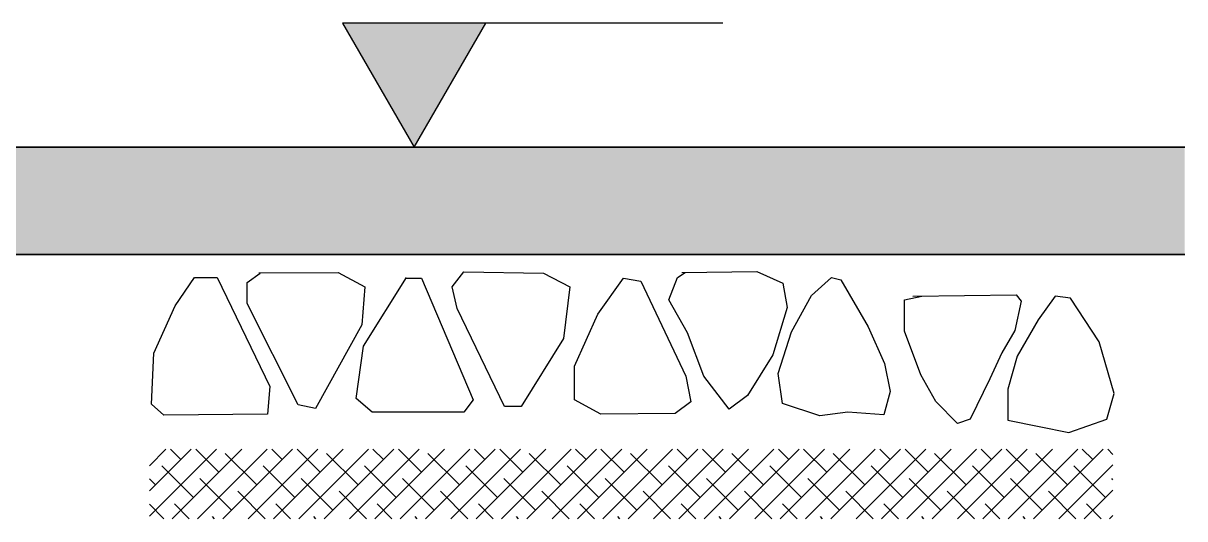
# Model space of a CAD drawing. Header units: inches. Extents: x -7543 to -822, y 102837 to 190349.
# Drawn here: x -827.0408 to -827.00838, y 102836.7875 to 102836.80135 of the extents above; entities that cross this region are included whole.
import ezdxf

# ---------------------------------------------------------------- set-up
doc = ezdxf.new("R2010")
doc.units = ezdxf.units.IN
doc.header["$MEASUREMENT"] = 0
doc.layers.add('DUVAR', color=7, linetype='Continuous', lineweight=35, true_color=0xfc4642)
doc.layers.add('ICOL', color=55, linetype='Continuous', lineweight=25)
doc.layers.add('TARAMA', color=8, linetype='Continuous', lineweight=25)

msp = doc.modelspace()

# ---------------------------------------------------------------- hatches: boundary and pattern name
at = {"layer": 'ICOL'}
msp.add_hatch(color=2, dxfattribs=at).paths.add_polyline_path([(-827.031886, 102836.801349), (-827.027886, 102836.801349), (-827.029886, 102836.797885)])

# ---------------------------------------------------------------- linework, layer by layer
at = {"layer": 'DUVAR'}
for p, q in [((-827.098792, 102836.797885), (-827.008377, 102836.797885)), ((-827.098792, 102836.794885), (-827.008377, 102836.794885))]:
    msp.add_line(p, q, dxfattribs=at)
msp.add_solid([(-827.008377, 102836.794885), (-827.008377, 102836.797885), (-827.098792, 102836.794885), (-827.098792, 102836.797885)], dxfattribs=at)
at = {"layer": 'ICOL', "color": 2}
for p, q in [((-827.031886, 102836.801349), (-827.029886, 102836.797885)), ((-827.021272, 102836.801349), (-827.031886, 102836.801349)), ((-827.029886, 102836.797885), (-827.027886, 102836.801349)), ((-827.028886, 102836.797885), (-827.039886, 102836.797885))]:
    msp.add_line(p, q, dxfattribs=at)
at = {"layer": 'TARAMA'}
for p, q in [((-827.036559, 102836.793453), (-827.036022, 102836.794237)), ((-827.036022, 102836.794237), (-827.035388, 102836.794237)), ((-827.035388, 102836.794237), (-827.033914, 102836.791194)), ((-827.034545, 102836.794099), (-827.034184, 102836.794359)), ((-827.034224, 102836.794369), (-827.032004, 102836.794379)), ((-827.032004, 102836.794379), (-827.031263, 102836.793979)), ((-827.031303, 102836.792319), (-827.030103, 102836.794239)), ((-827.030103, 102836.794219), (-827.029683, 102836.794219)), ((-827.029683, 102836.794219), (-827.028242, 102836.790819)), ((-827.028822, 102836.793979), (-827.028502, 102836.794399)), ((-827.028502, 102836.794399), (-827.026281, 102836.794359)), ((-827.026281, 102836.794359), (-827.025541, 102836.793979)), ((-827.024761, 102836.793219), (-827.02404, 102836.794219)), ((-827.02404, 102836.794219), (-827.02356, 102836.794139)), ((-827.02278, 102836.79362), (-827.02254, 102836.794239)), ((-827.02254, 102836.794239), (-827.02232, 102836.79438)), ((-827.02242, 102836.794379), (-827.020319, 102836.794409)), ((-827.020319, 102836.794409), (-827.019599, 102836.794079)), ((-827.018798, 102836.793739), (-827.018238, 102836.794239)), ((-827.018238, 102836.794239), (-827.017978, 102836.794179)), ((-827.017978, 102836.794179), (-827.017218, 102836.792859)), ((-827.034545, 102836.793519), (-827.034545, 102836.794099)), ((-827.031263, 102836.793979), (-827.031343, 102836.792919)), ((-827.028682, 102836.793379), (-827.028822, 102836.793979)), ((-827.025541, 102836.793979), (-827.025721, 102836.792539)), ((-827.02356, 102836.794139), (-827.0223, 102836.791479)), ((-827.019599, 102836.794079), (-827.019479, 102836.793399)), ((-827.033124, 102836.790679), (-827.034545, 102836.793519)), ((-827.02226, 102836.792699), (-827.02278, 102836.79362)), ((-827.019359, 102836.792719), (-827.018798, 102836.793739)), ((-827.016204, 102836.793619), (-827.01572, 102836.793722)), ((-827.016204, 102836.792739), (-827.016204, 102836.793619)), ((-827.015964, 102836.793719), (-827.013083, 102836.793759)), ((-827.012943, 102836.793579), (-827.013123, 102836.792759)), ((-827.013083, 102836.793759), (-827.012943, 102836.793579)), ((-827.011997, 102836.793715), (-827.012472, 102836.793059)), ((-827.011571, 102836.793659), (-827.011997, 102836.793715)), ((-827.010771, 102836.792439), (-827.011571, 102836.793659)), ((-827.037151, 102836.792131), (-827.036559, 102836.793453)), ((-827.027362, 102836.790639), (-827.028682, 102836.793379)), ((-827.025411, 102836.791759), (-827.024761, 102836.793219)), ((-827.019479, 102836.793399), (-827.019879, 102836.792079)), ((-827.031343, 102836.792919), (-827.032644, 102836.790579)), ((-827.017218, 102836.792859), (-827.016758, 102836.791839)), ((-827.012472, 102836.793059), (-827.013052, 102836.792039)), ((-827.025721, 102836.792539), (-827.026902, 102836.790639)), ((-827.0218, 102836.791479), (-827.02226, 102836.792699)), ((-827.019729, 102836.791559), (-827.019359, 102836.792719)), ((-827.015744, 102836.791519), (-827.016204, 102836.792739)), ((-827.013123, 102836.792759), (-827.013483, 102836.792139)), ((-827.031503, 102836.790859), (-827.031303, 102836.792319)), ((-827.010351, 102836.790999), (-827.010771, 102836.792439)), ((-827.03722, 102836.790699), (-827.037151, 102836.792131)), ((-827.019879, 102836.792079), (-827.020579, 102836.790939)), ((-827.013483, 102836.792139), (-827.013823, 102836.791409)), ((-827.013052, 102836.792039), (-827.013312, 102836.79112)), ((-827.025411, 102836.790819), (-827.025411, 102836.791759)), ((-827.019609, 102836.790719), (-827.019729, 102836.791559)), ((-827.016758, 102836.791839), (-827.016598, 102836.791059)), ((-827.0223, 102836.791479), (-827.02216, 102836.790769)), ((-827.021099, 102836.790559), (-827.0218, 102836.791479)), ((-827.015324, 102836.790779), (-827.015744, 102836.791519)), ((-827.013823, 102836.791409), (-827.014363, 102836.790279)), ((-827.033914, 102836.791194), (-827.033983, 102836.790423)), ((-827.020579, 102836.790939), (-827.021099, 102836.790559)), ((-827.016598, 102836.791059), (-827.016778, 102836.790399)), ((-827.013312, 102836.79112), (-827.013312, 102836.790253)), ((-827.010551, 102836.790279), (-827.010351, 102836.790999)), ((-827.036876, 102836.790396), (-827.03722, 102836.790699)), ((-827.032644, 102836.790579), (-827.033124, 102836.790679)), ((-827.031063, 102836.790479), (-827.031503, 102836.790859)), ((-827.028242, 102836.790819), (-827.028502, 102836.790479)), ((-827.026902, 102836.790639), (-827.027362, 102836.790639)), ((-827.024681, 102836.790419), (-827.025411, 102836.790819)), ((-827.02216, 102836.790769), (-827.0226, 102836.790439)), ((-827.018565, 102836.790379), (-827.019609, 102836.790719)), ((-827.014723, 102836.790159), (-827.015324, 102836.790779)), ((-827.033983, 102836.790423), (-827.036876, 102836.790396)), ((-827.028502, 102836.790479), (-827.031063, 102836.790479)), ((-827.0226, 102836.790439), (-827.024681, 102836.790419)), ((-827.017778, 102836.790479), (-827.018565, 102836.790379)), ((-827.016778, 102836.790399), (-827.017778, 102836.790479)), ((-827.014363, 102836.790279), (-827.014723, 102836.790159)), ((-827.013312, 102836.790253), (-827.012444, 102836.790079)), ((-827.011612, 102836.789912), (-827.010551, 102836.790279)), ((-827.012444, 102836.790079), (-827.011612, 102836.789912)), ((-827.037278, 102836.788981), (-827.03682, 102836.789439)), ((-827.037278, 102836.788274), (-827.036113, 102836.789439)), ((-827.037278, 102836.787567), (-827.035406, 102836.789439)), ((-827.036403, 102836.78915), (-827.036692, 102836.789439)), ((-827.036641, 102836.787497), (-827.034699, 102836.789439)), ((-827.035342, 102836.788796), (-827.035985, 102836.789439)), ((-827.035934, 102836.787497), (-827.033991, 102836.789439)), ((-827.035227, 102836.787497), (-827.033284, 102836.789439)), ((-827.034281, 102836.788443), (-827.035165, 102836.789326)), ((-827.03452, 102836.787497), (-827.032577, 102836.789439)), ((-827.033574, 102836.78915), (-827.033864, 102836.789439)), ((-827.033813, 102836.787497), (-827.03187, 102836.789439)), ((-827.032513, 102836.788796), (-827.033157, 102836.789439)), ((-827.033106, 102836.787497), (-827.031163, 102836.789439)), ((-827.032398, 102836.787497), (-827.030456, 102836.789439)), ((-827.031453, 102836.788443), (-827.032337, 102836.789326)), ((-827.031691, 102836.787497), (-827.029749, 102836.789439)), ((-827.030746, 102836.78915), (-827.031036, 102836.789439)), ((-827.030984, 102836.787497), (-827.029042, 102836.789439)), ((-827.029685, 102836.788796), (-827.030328, 102836.789439)), ((-827.030277, 102836.787497), (-827.028335, 102836.789439)), ((-827.02957, 102836.787497), (-827.027627, 102836.789439)), ((-827.028624, 102836.788443), (-827.029508, 102836.789326)), ((-827.028863, 102836.787497), (-827.02692, 102836.789439)), ((-827.027917, 102836.78915), (-827.028207, 102836.789439)), ((-827.028156, 102836.787497), (-827.026213, 102836.789439)), ((-827.026857, 102836.788796), (-827.0275, 102836.789439)), ((-827.027449, 102836.787497), (-827.025506, 102836.789439)), ((-827.026742, 102836.787497), (-827.024799, 102836.789439)), ((-827.025796, 102836.788443), (-827.02668, 102836.789326)), ((-827.026034, 102836.787497), (-827.024092, 102836.789439)), ((-827.025089, 102836.78915), (-827.025379, 102836.789439)), ((-827.025327, 102836.787497), (-827.023385, 102836.789439)), ((-827.024028, 102836.788796), (-827.024672, 102836.789439)), ((-827.02462, 102836.787497), (-827.022678, 102836.789439)), ((-827.023913, 102836.787497), (-827.021971, 102836.789439)), ((-827.022968, 102836.788443), (-827.023851, 102836.789326)), ((-827.023206, 102836.787497), (-827.021264, 102836.789439)), ((-827.02226, 102836.78915), (-827.02255, 102836.789439)), ((-827.022499, 102836.787497), (-827.020556, 102836.789439)), ((-827.0212, 102836.788796), (-827.021843, 102836.789439)), ((-827.021792, 102836.787497), (-827.019849, 102836.789439)), ((-827.021085, 102836.787497), (-827.019142, 102836.789439)), ((-827.020139, 102836.788443), (-827.021023, 102836.789326)), ((-827.020378, 102836.787497), (-827.018435, 102836.789439)), ((-827.019432, 102836.78915), (-827.019722, 102836.789439)), ((-827.01967, 102836.787497), (-827.017728, 102836.789439)), ((-827.018371, 102836.788796), (-827.019015, 102836.789439)), ((-827.018963, 102836.787497), (-827.017021, 102836.789439)), ((-827.018256, 102836.787497), (-827.016314, 102836.789439)), ((-827.017311, 102836.788443), (-827.018195, 102836.789326)), ((-827.017549, 102836.787497), (-827.015607, 102836.789439)), ((-827.016604, 102836.78915), (-827.016893, 102836.789439)), ((-827.016842, 102836.787497), (-827.0149, 102836.789439)), ((-827.015543, 102836.788796), (-827.016186, 102836.789439)), ((-827.016135, 102836.787497), (-827.014192, 102836.789439)), ((-827.015428, 102836.787497), (-827.013485, 102836.789439)), ((-827.014482, 102836.788443), (-827.015366, 102836.789326)), ((-827.014721, 102836.787497), (-827.012778, 102836.789439)), ((-827.013775, 102836.78915), (-827.014065, 102836.789439)), ((-827.014014, 102836.787497), (-827.012071, 102836.789439)), ((-827.012714, 102836.788796), (-827.013358, 102836.789439)), ((-827.013307, 102836.787497), (-827.011364, 102836.789439)), ((-827.012599, 102836.787497), (-827.010657, 102836.789439)), ((-827.011654, 102836.788443), (-827.012538, 102836.789326)), ((-827.010947, 102836.78915), (-827.011237, 102836.789439)), ((-827.010382, 102836.789292), (-827.010529, 102836.789439)), ((-827.036049, 102836.788089), (-827.036933, 102836.788973)), ((-827.033221, 102836.788089), (-827.034104, 102836.788973)), ((-827.030392, 102836.788089), (-827.031276, 102836.788973)), ((-827.027564, 102836.788089), (-827.028448, 102836.788973)), ((-827.024735, 102836.788089), (-827.025619, 102836.788973)), ((-827.021907, 102836.788089), (-827.022791, 102836.788973)), ((-827.019078, 102836.788089), (-827.019962, 102836.788973)), ((-827.01625, 102836.788089), (-827.017134, 102836.788973)), ((-827.013422, 102836.788089), (-827.014305, 102836.788973)), ((-827.011892, 102836.787497), (-827.010382, 102836.789008)), ((-827.010593, 102836.788089), (-827.011477, 102836.788973)), ((-827.03711, 102836.788443), (-827.037278, 102836.788611)), ((-827.034988, 102836.787735), (-827.035872, 102836.788619)), ((-827.03216, 102836.787735), (-827.033044, 102836.788619)), ((-827.029331, 102836.787735), (-827.030215, 102836.788619)), ((-827.026503, 102836.787735), (-827.027387, 102836.788619)), ((-827.023675, 102836.787735), (-827.024559, 102836.788619)), ((-827.020846, 102836.787735), (-827.02173, 102836.788619)), ((-827.018018, 102836.787735), (-827.018902, 102836.788619)), ((-827.015189, 102836.787735), (-827.016073, 102836.788619)), ((-827.012361, 102836.787735), (-827.013245, 102836.788619)), ((-827.010382, 102836.788585), (-827.010416, 102836.788619)), ((-827.034043, 102836.787497), (-827.034812, 102836.788266)), ((-827.031214, 102836.787497), (-827.031983, 102836.788266)), ((-827.028386, 102836.787497), (-827.029155, 102836.788266)), ((-827.025557, 102836.787497), (-827.026326, 102836.788266)), ((-827.022729, 102836.787497), (-827.023498, 102836.788266)), ((-827.019901, 102836.787497), (-827.020669, 102836.788266)), ((-827.017072, 102836.787497), (-827.017841, 102836.788266)), ((-827.014244, 102836.787497), (-827.015013, 102836.788266)), ((-827.011415, 102836.787497), (-827.012184, 102836.788266)), ((-827.011185, 102836.787497), (-827.010382, 102836.7883)), ((-827.036871, 102836.787497), (-827.037278, 102836.787904)), ((-827.036164, 102836.787497), (-827.036579, 102836.787912)), ((-827.033336, 102836.787497), (-827.033751, 102836.787912)), ((-827.030507, 102836.787497), (-827.030922, 102836.787912)), ((-827.027679, 102836.787497), (-827.028094, 102836.787912)), ((-827.02485, 102836.787497), (-827.025266, 102836.787912)), ((-827.022022, 102836.787497), (-827.022437, 102836.787912)), ((-827.019194, 102836.787497), (-827.019609, 102836.787912)), ((-827.016365, 102836.787497), (-827.01678, 102836.787912)), ((-827.013537, 102836.787497), (-827.013952, 102836.787912)), ((-827.010708, 102836.787497), (-827.011123, 102836.787912)), ((-827.035457, 102836.787497), (-827.035519, 102836.787559)), ((-827.032629, 102836.787497), (-827.03269, 102836.787559)), ((-827.0298, 102836.787497), (-827.029862, 102836.787559)), ((-827.026972, 102836.787497), (-827.027033, 102836.787559)), ((-827.024143, 102836.787497), (-827.024205, 102836.787559)), ((-827.021315, 102836.787497), (-827.021377, 102836.787559)), ((-827.018486, 102836.787497), (-827.018548, 102836.787559)), ((-827.015658, 102836.787497), (-827.01572, 102836.787559)), ((-827.01283, 102836.787497), (-827.012891, 102836.787559)), ((-827.010478, 102836.787497), (-827.010382, 102836.787593))]:
    msp.add_line(p, q, dxfattribs=at)

doc.saveas('drawing.dxf')
